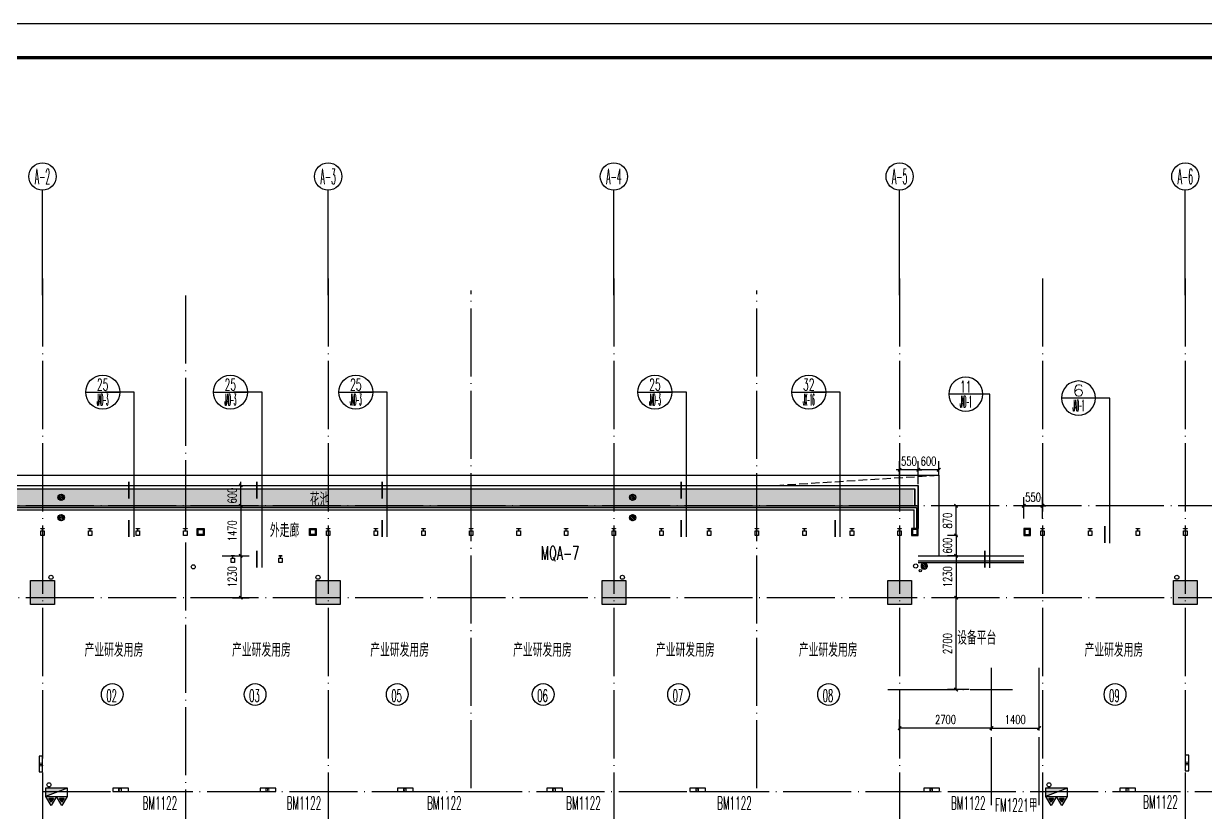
# Model space of a CAD drawing. Extents: x 1980812 to 2578970, y -669191 to 284498.
# Drawn here: x 2002612 to 2037356, y -233941 to -210760 of the extents above; entities that cross this region are included whole.
import ezdxf
from ezdxf.enums import TextEntityAlignment as Align

# ---------------------------------------------------------------- set-up
doc = ezdxf.new("R2010")
doc.units = 0
doc.header["$LTSCALE"] = 1000
doc.header["$MEASUREMENT"] = 0
doc.linetypes.add('DASH', pattern=[0.35, 0.25, -0.1])
doc.linetypes.add('DOTE', pattern=[2.42, 2, -0.2, 0.02, -0.2])
for name, color, linetype in [('0-文字（防火门)', 22, 'Continuous'), ('A-FLOR-LAND', 74, 'Continuous'), ('AXIS', 3, 'Continuous'), ('AXIS_TEXT', 7, 'Continuous'), ('COLU', 6, 'Continuous'), ('COLU_HATCH', 251, 'Continuous'), ('CURTWALL', 2, 'Continuous'), ('dote', 1, 'DOTE'), ('DQ-L', 2, 'Continuous'), ('DQ2', 2, 'Continuous'), ('EQUIP_地漏', 255, 'Continuous'), ('EQUIP_消火栓', 255, 'Continuous'), ('HANDRAIL', 3, 'Continuous'), ('TK', 1, 'Continuous'), ('VALVE_喷淋', 255, 'Continuous'), ('VPIPE-喷淋', 220, 'Continuous'), ('VPIPE-废水', 30, 'Continuous'), ('VPIPE-消防', 20, 'Continuous'), ('VPIPE-雨水', 140, 'Continuous'), ('WINDOW', 2, 'Continuous'), ('幕墙编号', 14, 'Continuous'), ('房号', 231, 'Continuous'), ('房间名称', 7, 'Continuous'), ('栏杆', 143, 'Continuous'), ('看线', 66, 'Continuous'), ('窗户分隔', 133, 'Continuous'), ('节点', 3, 'Continuous'), ('详细尺寸', 11, 'Continuous'), ('详细标注', 231, 'Continuous'), ('门窗编号', 56, 'Continuous'), ('门窗编号（回迁图纸）', 56, 'Continuous')]:
    doc.layers.add(name, color=color, linetype=linetype)
doc.styles.add('_TCH_AXIS', font='COMPLEX', dxfattribs={"bigfont": 'GBCBIG'})
doc.styles.add('_TCH_DIM_T3', font='SIMPLEX', dxfattribs={"width": 0.705882, "bigfont": 'GBCBIG'})
doc.styles.add('COMP', font='COMPLEX.shx', dxfattribs={"bigfont": 'hztxt'})
doc.styles.add('COMPLEX', font='COMPLEX')
doc.styles.add('D8', font='txtw.shx', dxfattribs={"width": 0.7, "bigfont": 'hztxtw.shx'})
doc.styles.add('HZTXTW', font='txtw.shx', dxfattribs={"width": 0.6, "bigfont": 'hztxtw.shx'})
doc.dimstyles.new('_TCH_ARCH&&100', dxfattribs={"dimtxt": 255, "dimasz": 100, "dimexe": 250, "dimexo": 300, "dimgap": 122.5, "dimtad": 1, "dimdec": 0, "dimzin": 0, "dimdsep": 46, "dimtxsty": '_TCH_DIM_T3', "dimblk": 'ARCHTICK', "dimcen": 0.09, "dimclrt": 7, "dimazin": 2, "dimtfac": 1, "dimtdec": 0, "dimtix": 1, "dimtmove": 2, "dimatfit": 3, "dimfxl": 1, "dimtolj": 1, "dimtzin": 0, "dimarcsym": 0})

# ---------------------------------------------------------------- blocks, each defined once
blk = doc.blocks.new('_index')
blk.add_line((-0.5, 0), (0.5, 0))
blk.add_circle((0, 0), 0.5)
at = {"style": 'COMP'}
for tag, width, p, p2 in [('1', 2.333333, (-0.17, 0.05), (0.17, 0.05)), ('-', 1.166667, (-0.17, -0.39), (0.17, -0.39))]:
    blk.add_attdef(tag, text='', height=0.34, dxfattribs=dict(at, width=width)).set_placement(p, p2, align=Align.FIT)
blk = doc.blocks.new('A$C18E54BEC')
at = {"layer": '房号'}
for centre in [(8552, -2845), (12751, -2845), (16930, -2845), (21221, -2845), (25201, -2845), (29613, -2845), (38033, -2845)]:
    blk.add_circle(centre, 320, dxfattribs=at)
at = {"layer": '房号', "style": 'HZTXTW', "width": 0.506757}
for s, p in [('02', (8377, -3059)), ('03', (12576, -3059)), ('05', (16755, -3059)), ('06', (21046, -3059)), ('07', (25026, -3059)), ('08', (29438, -3059)), ('09', (37858, -3059))]:
    blk.add_text(s, height=358.4, dxfattribs=at).set_placement(p)
blk = doc.blocks.new('A$C1FE24B19')
at = {"layer": '房间名称', "style": 'HZTXTW', "width": 0.6}
for s, p in [('设备平台', (33967, -1180)), ('产业研发用房', (8600, -1537)), ('产业研发用房', (12938, -1537)), ('产业研发用房', (17000, -1537)), ('产业研发用房', (21200, -1537)), ('产业研发用房', (25400, -1537)), ('产业研发用房', (29600, -1537)), ('产业研发用房', (38000, -1537))]:
    blk.add_text(s, height=400, rotation=0.0006, dxfattribs=at).set_placement(p, align=Align.MIDDLE_CENTER)
blk = doc.blocks.new('_ArchTick')
at = {"color": 0, "linetype": 'ByBlock', "const_width": 0.4}
blk.add_lwpolyline([(-0.5, -0.5), (0.5, 0.5)], dxfattribs=at)
blk = doc.blocks.new('*D1614')
at = {"layer": 'Defpoints', "color": 0, "transparency": 16777216}
for p in [(11785, 1230), (11785, 0), (12329, 0)]:
    blk.add_point(p, dxfattribs=at)
at = {"layer": '详细标注', "color": 0, "lineweight": -2, "transparency": 16777216}
for p, q in [((12085, 1230), (12579, 1230)), ((12329, 1230), (12329, 0)), ((12085, 0), (12579, 0))]:
    blk.add_line(p, q, dxfattribs=at)
at = {"layer": '详细标注', "color": 0, "lineweight": -2, "transparency": 16777216, "xscale": 100, "yscale": 100, "zscale": 100}
for p, rotation in [((12329, 1230), 90), ((12329, 0), 270)]:
    blk.add_blockref('_ArchTick', p, dxfattribs=dict(at, rotation=rotation))
at = {"layer": '详细标注', "color": 7, "transparency": 16777216, "insert": (12079, 615), "char_height": 255, "attachment_point": 5, "rotation": 90, "style": '_TCH_DIM_T3'}
blk.add_mtext('\\A1;1230', dxfattribs=at)
blk = doc.blocks.new('*D1647')
at = {"layer": 'Defpoints', "color": 0, "transparency": 16777216}
for p in [(32250, 3761), (32250, 3300), (32850, 3300)]:
    blk.add_point(p, dxfattribs=at)
at = {"layer": '详细标注', "color": 0, "lineweight": -2, "transparency": 16777216}
for p, q in [((32250, 3600), (32250, 4011)), ((32850, 3600), (32850, 4011)), ((32850, 3761), (32250, 3761))]:
    blk.add_line(p, q, dxfattribs=at)
at = {"layer": '详细标注', "color": 0, "lineweight": -2, "transparency": 16777216, "xscale": 100, "yscale": 100, "zscale": 100}
for p, rotation in [((32250, 3761), 180.0000000022317), ((32850, 3761), 2.231734796964702e-09)]:
    blk.add_blockref('_ArchTick', p, dxfattribs=dict(at, rotation=rotation))
at = {"layer": '详细标注', "color": 7, "transparency": 16777216, "insert": (32550, 4011), "char_height": 255, "attachment_point": 5, "rotation": 0, "style": '_TCH_DIM_T3'}
blk.add_mtext('\\A1;600', dxfattribs=at)
blk = doc.blocks.new('*D1615')
at = {"layer": 'Defpoints', "color": 0, "transparency": 16777216}
for p in [(31700, 3761), (31700, 3040), (32250, 3040)]:
    blk.add_point(p, dxfattribs=at)
at = {"layer": '详细标注', "color": 0, "lineweight": -2, "transparency": 16777216}
for p, q in [((31700, 3340), (31700, 4011)), ((32250, 3340), (32250, 4011)), ((31700, 3761), (31600, 3761)), ((32250, 3761), (31700, 3761)), ((32250, 3761), (32350, 3761))]:
    blk.add_line(p, q, dxfattribs=at)
at = {"layer": '详细标注', "color": 0, "lineweight": -2, "transparency": 16777216, "xscale": 100, "yscale": 100, "zscale": 100}
for p, rotation in [((31700, 3761), 4.459900996535402e-09), ((32250, 3761), 180.0000000044599)]:
    blk.add_blockref('_ArchTick', p, dxfattribs=dict(at, rotation=rotation))
at = {"layer": '详细标注', "color": 7, "transparency": 16777216, "insert": (31975, 4011), "char_height": 255, "attachment_point": 5, "rotation": 0, "style": '_TCH_DIM_T3'}
blk.add_mtext('\\A1;550', dxfattribs=at)
blk = doc.blocks.new('*D1616')
at = {"layer": 'Defpoints', "color": 0, "transparency": 16777216}
for p in [(33360, 2700), (33704, 2700), (33704, 1830)]:
    blk.add_point(p, dxfattribs=at)
at = {"layer": '详细标注', "color": 0, "lineweight": -2, "transparency": 16777216}
for p, q in [((33404, 2700), (33110, 2700)), ((33360, 1830), (33360, 2700)), ((33404, 1830), (33110, 1830))]:
    blk.add_line(p, q, dxfattribs=at)
at = {"layer": '详细标注', "color": 0, "lineweight": -2, "transparency": 16777216, "xscale": 100, "yscale": 100, "zscale": 100}
for p, rotation in [((33360, 2700), 90), ((33360, 1830), 270)]:
    blk.add_blockref('_ArchTick', p, dxfattribs=dict(at, rotation=rotation))
at = {"layer": '详细标注', "color": 7, "transparency": 16777216, "insert": (33110, 2265), "char_height": 255, "attachment_point": 5, "rotation": 90, "style": '_TCH_DIM_T3'}
blk.add_mtext('\\A1;870', dxfattribs=at)
blk = doc.blocks.new('*D1617')
at = {"layer": 'Defpoints', "color": 0, "transparency": 16777216}
for p in [(33704, 1230), (33360, 0), (33704, 0)]:
    blk.add_point(p, dxfattribs=at)
at = {"layer": '详细标注', "color": 0, "lineweight": -2, "transparency": 16777216}
for p, q in [((33404, 1230), (33110, 1230)), ((33360, 1230), (33360, 0)), ((33404, 0), (33110, 0))]:
    blk.add_line(p, q, dxfattribs=at)
at = {"layer": '详细标注', "color": 0, "lineweight": -2, "transparency": 16777216, "xscale": 100, "yscale": 100, "zscale": 100}
for p, rotation in [((33360, 1230), 90), ((33360, 0), 270)]:
    blk.add_blockref('_ArchTick', p, dxfattribs=dict(at, rotation=rotation))
at = {"layer": '详细标注', "color": 7, "transparency": 16777216, "insert": (33110, 615), "char_height": 255, "attachment_point": 5, "rotation": 90, "style": '_TCH_DIM_T3'}
blk.add_mtext('\\A1;1230', dxfattribs=at)
blk = doc.blocks.new('*D1618')
at = {"layer": 'Defpoints', "color": 0, "transparency": 16777216}
for p in [(35900, 2700), (35350, 2030), (35900, 2030)]:
    blk.add_point(p, dxfattribs=at)
at = {"layer": '详细标注', "color": 0, "lineweight": -2, "transparency": 16777216}
for p, q in [((35350, 2330), (35350, 2950)), ((35900, 2330), (35900, 2950)), ((35350, 2700), (35250, 2700)), ((35350, 2700), (35900, 2700)), ((35900, 2700), (36000, 2700))]:
    blk.add_line(p, q, dxfattribs=at)
at = {"layer": '详细标注', "color": 0, "lineweight": -2, "transparency": 16777216, "xscale": 100, "yscale": 100, "zscale": 100}
blk.add_blockref('_ArchTick', (35350, 2700), dxfattribs=at)
at = {"layer": '详细标注', "color": 0, "lineweight": -2, "transparency": 16777216, "xscale": 100, "yscale": 100, "zscale": 100, "rotation": 180}
blk.add_blockref('_ArchTick', (35900, 2700), dxfattribs=at)
at = {"layer": '详细标注', "color": 7, "transparency": 16777216, "insert": (35625, 2950), "char_height": 255, "attachment_point": 5, "style": '_TCH_DIM_T3'}
blk.add_mtext('\\A1;550', dxfattribs=at)
blk = doc.blocks.new('*D1620')
at = {"layer": 'Defpoints', "color": 0, "transparency": 16777216}
for p in [(11485, 3300), (12329, 3300), (11485, 2700)]:
    blk.add_point(p, dxfattribs=at)
at = {"layer": '详细标注', "color": 0, "lineweight": -2, "transparency": 16777216}
for p, q in [((11785, 3300), (12579, 3300)), ((12329, 3300), (12329, 3400)), ((12329, 2700), (12329, 3300)), ((11785, 2700), (12579, 2700)), ((12329, 2700), (12329, 2600))]:
    blk.add_line(p, q, dxfattribs=at)
at = {"layer": '详细标注', "color": 0, "lineweight": -2, "transparency": 16777216, "xscale": 100, "yscale": 100, "zscale": 100}
for p, rotation in [((12329, 3300), 270), ((12329, 2700), 90)]:
    blk.add_blockref('_ArchTick', p, dxfattribs=dict(at, rotation=rotation))
at = {"layer": '详细标注', "color": 7, "transparency": 16777216, "insert": (12079, 3000), "char_height": 255, "attachment_point": 5, "rotation": 90, "style": '_TCH_DIM_T3'}
blk.add_mtext('\\A1;600', dxfattribs=at)
blk = doc.blocks.new('*D1621')
at = {"layer": 'Defpoints', "color": 0, "transparency": 16777216}
for p in [(11485, 2700), (11485, 1230), (12329, 1230)]:
    blk.add_point(p, dxfattribs=at)
at = {"layer": '详细标注', "color": 0, "lineweight": -2, "transparency": 16777216}
for p, q in [((11785, 2700), (12579, 2700)), ((12329, 2700), (12329, 1230)), ((11785, 1230), (12579, 1230))]:
    blk.add_line(p, q, dxfattribs=at)
at = {"layer": '详细标注', "color": 0, "lineweight": -2, "transparency": 16777216, "xscale": 100, "yscale": 100, "zscale": 100}
for p, rotation in [((12329, 2700), 90), ((12329, 1230), 270)]:
    blk.add_blockref('_ArchTick', p, dxfattribs=dict(at, rotation=rotation))
at = {"layer": '详细标注', "color": 7, "transparency": 16777216, "insert": (12079, 1965), "char_height": 255, "attachment_point": 5, "rotation": 90, "style": '_TCH_DIM_T3'}
blk.add_mtext('\\A1;1470', dxfattribs=at)
blk = doc.blocks.new('*D1636')
at = {"layer": 'Defpoints', "color": 0, "transparency": 16777216}
for p in [(35800, -3832), (34400, -4200), (35800, -4200)]:
    blk.add_point(p, dxfattribs=at)
at = {"layer": '房号', "color": 0, "lineweight": -2, "transparency": 16777216}
for p, q in [((34400, -3900), (34400, -3582)), ((35800, -3900), (35800, -3582)), ((34400, -3832), (35800, -3832))]:
    blk.add_line(p, q, dxfattribs=at)
at = {"layer": '房号', "color": 0, "lineweight": -2, "transparency": 16777216, "xscale": 100, "yscale": 100, "zscale": 100, "rotation": 180}
blk.add_blockref('_ArchTick', (34400, -3832), dxfattribs=at)
at = {"layer": '房号', "color": 0, "lineweight": -2, "transparency": 16777216, "xscale": 100, "yscale": 100, "zscale": 100}
blk.add_blockref('_ArchTick', (35800, -3832), dxfattribs=at)
at = {"layer": '房号', "color": 7, "transparency": 16777216, "insert": (35100, -3582), "char_height": 255, "attachment_point": 5, "style": '_TCH_DIM_T3'}
blk.add_mtext('\\A1;1400', dxfattribs=at)
blk = doc.blocks.new('*D1637')
at = {"layer": 'Defpoints', "color": 0, "transparency": 16777216}
for p in [(33360, 0), (34045, 0), (34045, -2700)]:
    blk.add_point(p, dxfattribs=at)
at = {"layer": '房号', "color": 0, "lineweight": -2, "transparency": 16777216}
for p, q in [((33745, 0), (33110, 0)), ((33360, -2700), (33360, 0)), ((33745, -2700), (33110, -2700))]:
    blk.add_line(p, q, dxfattribs=at)
at = {"layer": '房号', "color": 0, "lineweight": -2, "transparency": 16777216, "xscale": 100, "yscale": 100, "zscale": 100}
for p, rotation in [((33360, 0), 90), ((33360, -2700), 270)]:
    blk.add_blockref('_ArchTick', p, dxfattribs=dict(at, rotation=rotation))
at = {"layer": '房号', "color": 7, "transparency": 16777216, "insert": (33110, -1350), "char_height": 255, "attachment_point": 5, "rotation": 90, "style": '_TCH_DIM_T3'}
blk.add_mtext('\\A1;2700', dxfattribs=at)
blk = doc.blocks.new('*D1640')
at = {"layer": 'Defpoints', "color": 0, "transparency": 16777216}
for p in [(31700, -3832), (31700, -4200), (34400, -4200)]:
    blk.add_point(p, dxfattribs=at)
at = {"layer": '房号', "color": 0, "lineweight": -2, "transparency": 16777216}
for p, q in [((31700, -3900), (31700, -3582)), ((34400, -3900), (34400, -3582)), ((34400, -3832), (31700, -3832))]:
    blk.add_line(p, q, dxfattribs=at)
at = {"layer": '房号', "color": 0, "lineweight": -2, "transparency": 16777216, "xscale": 100, "yscale": 100, "zscale": 100}
for p, rotation in [((31700, -3832), 180.0000000048963), ((34400, -3832), 4.89632334677026e-09)]:
    blk.add_blockref('_ArchTick', p, dxfattribs=dict(at, rotation=rotation))
at = {"layer": '房号', "color": 7, "transparency": 16777216, "insert": (33050, -3582), "char_height": 255, "attachment_point": 5, "rotation": 0, "style": '_TCH_DIM_T3'}
blk.add_mtext('\\A1;2700', dxfattribs=at)
blk = doc.blocks.new('*D1641')
at = {"layer": 'Defpoints', "color": 0, "transparency": 16777216}
for p in [(33704, 1830), (33360, 1230), (33704, 1230)]:
    blk.add_point(p, dxfattribs=at)
at = {"layer": '详细标注', "color": 0, "lineweight": -2, "transparency": 16777216}
for p, q in [((33404, 1830), (33110, 1830)), ((33360, 1830), (33360, 1930)), ((33360, 1830), (33360, 1230)), ((33404, 1230), (33110, 1230)), ((33360, 1230), (33360, 1130))]:
    blk.add_line(p, q, dxfattribs=at)
at = {"layer": '详细标注', "color": 0, "lineweight": -2, "transparency": 16777216, "xscale": 100, "yscale": 100, "zscale": 100}
for p, rotation in [((33360, 1830), 270), ((33360, 1230), 90)]:
    blk.add_blockref('_ArchTick', p, dxfattribs=dict(at, rotation=rotation))
at = {"layer": '详细标注', "color": 7, "transparency": 16777216, "insert": (33110, 1530), "char_height": 255, "attachment_point": 5, "rotation": 90, "style": '_TCH_DIM_T3'}
blk.add_mtext('\\A1;600', dxfattribs=at)
blk = doc.blocks.new('18~23层墙柱')
at = {"layer": 'COLU_HATCH'}
h = blk.add_hatch(color=256, dxfattribs=at)
h.dxf.hatch_style = 1
h.paths.add_polyline_path([(6150, 23800), (6850, 23800), (6850, 23100), (6150, 23100)])
h = blk.add_hatch(color=256, dxfattribs=at)
h.dxf.hatch_style = 1
h.paths.add_polyline_path([(14550, 23800), (15250, 23800), (15250, 23100), (14550, 23100)])
h = blk.add_hatch(color=256, dxfattribs=at)
h.dxf.hatch_style = 1
h.paths.add_polyline_path([(22950, 23800), (23650, 23800), (23650, 23100), (22950, 23100)])
h = blk.add_hatch(color=256, dxfattribs=at)
h.dxf.hatch_style = 1
h.paths.add_polyline_path([(31350, 23800), (32050, 23800), (32050, 23100), (31350, 23100)])
h = blk.add_hatch(color=256, dxfattribs=at)
h.dxf.hatch_style = 1
h.paths.add_polyline_path([(39750, 23800), (40450, 23800), (40450, 23100), (39750, 23100)])
at = {"layer": 'COLU'}
for points in [[(6150, 23800), (6850, 23800), (6850, 23100), (6150, 23100)], [(14550, 23800), (15250, 23800), (15250, 23100), (14550, 23100)], [(22950, 23800), (23650, 23800), (23650, 23100), (22950, 23100)], [(31350, 23800), (32050, 23800), (32050, 23100), (31350, 23100)], [(39750, 23800), (40450, 23800), (40450, 23100), (39750, 23100)]]:
    blk.add_lwpolyline(points, close=True, dxfattribs=at)
blk = doc.blocks.new('灭火器')
at = {"layer": 'VALVE_喷淋'}
for points in [[(-87, 50), (-156, 170), (-225, 50)], [(225, 50), (156, 170), (87, 50)]]:
    blk.add_hatch(color=8, dxfattribs=at).paths.add_polyline_path(points)
at = {"layer": 'EQUIP_消火栓'}
for p, q in [((-156, 270), (-312, 0)), ((-156, 170), (-225, 50)), ((-225, 50), (-87, 50)), ((0, 0), (-156, 270)), ((-87, 50), (-156, 170)), ((156, 270), (0, 0)), ((0, 0), (312, 0)), ((156, 170), (87, 50)), ((87, 50), (225, 50)), ((312, 0), (156, 270)), ((225, 50), (156, 170)), ((-312, 0), (0, 0))]:
    blk.add_line(p, q, dxfattribs=at)
blk = doc.blocks.new('$TwtSys$00000434')
for p, q in [((-0.5, 0.5), (-0.5, -0.5)), ((-0.5, -0.5), (0.5, 0.5)), ((0.5, 0.5), (-0.5, 0.5)), ((0.5, -0.5), (0.5, 0.5)), ((-0.5, -0.5), (0.5, -0.5))]:
    blk.add_line(p, q)
blk.add_solid([(0.5, -0.5), (0.5, 0.5), (-0.5, -0.5)])
blk = doc.blocks.new('$TwtSys$00000141')
for p, q in [((-94, 8), (-10, 92)), ((-94, 8), (-10, 92)), ((-87, -35), (35, 87)), ((-87, -35), (35, 87)), ((-66, -66), (66, 66)), ((-66, -66), (66, 66)), ((-32, -87), (88, 33)), ((-32, -87), (88, 33)), ((11, -92), (92, -11)), ((11, -92), (92, -11))]:
    blk.add_line(p, q)
blk.add_circle((0, 0), 94)
blk.add_circle((0, 0), 94)
blk = doc.blocks.new('A$C2E4B453C')
at = {"layer": 'VPIPE-喷淋', "linetype": 'Continuous'}
blk.add_circle((32308, 796), 36, dxfattribs=at)
at = {"layer": 'VPIPE-废水', "linetype": 'Continuous'}
for centre in [(10932, 906), (32173, 930), (14600, 600)]:
    blk.add_circle(centre, 60, dxfattribs=at)
at = {"layer": 'VPIPE-消防', "linetype": 'Continuous'}
for centre in [(6690, -5500), (36090, -5500)]:
    blk.add_circle(centre, 60, dxfattribs=at)
at = {"layer": 'VPIPE-雨水', "linetype": 'Continuous'}
for centre in [(6750, 600), (23550, 600), (39850, 600)]:
    blk.add_circle(centre, 60, dxfattribs=at)
at = {"layer": 'EQUIP_地漏', "rotation": 270}
for p in [(7050, 2949), (23850, 2949), (7050, 2350), (23850, 2350)]:
    blk.add_blockref('$TwtSys$00000141', p, dxfattribs=at)
at = {"layer": 'EQUIP_地漏', "xscale": -1, "rotation": 2.75409889306359e-09}
blk.add_blockref('$TwtSys$00000141', (32423, 930), dxfattribs=at)
at = {"layer": 'EQUIP_消火栓', "xscale": 650, "yscale": 239.9999999999999, "zscale": 650, "rotation": 179.9999984285999}
for p in [(6915, -5720), (36315, -5720)]:
    blk.add_blockref('$TwtSys$00000434', p, dxfattribs=at)
at = {"layer": 'EQUIP_消火栓', "xscale": -1, "rotation": 180}
for p in [(6915, -5840), (36315, -5840)]:
    blk.add_blockref('灭火器', p, dxfattribs=at)
blk = doc.blocks.new('DQ-EL-D1')
at = {"layer": 'DQ2'}
blk.add_lwpolyline([(-230, -50), (230, -50), (230, 50), (-230, 50)], close=True, dxfattribs=at)
at = {"layer": 'DQ2', "style": 'D8', "width": 0.7}
blk.add_text('D1', height=80, dxfattribs=at).set_placement((-8, 0), align=Align.MIDDLE)
blk = doc.blocks.new('A$C59A97BA9')
at = {"layer": 'DQ-L', "rotation": 90}
for p in [(6450, -4887), (40150, -4856), (6450, -18621), (10650, -18605), (40150, -18592)]:
    blk.add_blockref('DQ-EL-D1', p, dxfattribs=at)
at = {"layer": 'DQ-L'}
for p in [(8794, -5650), (13127, -5650), (17168, -5650), (21554, -5650), (25763, -5650), (32640, -5650), (38409, -5650), (8168, -7650), (38534, -7650), (38534, -11900), (8726, -16050), (17247, -18050), (21580, -18050), (25615, -18050), (29812, -18050), (33806, -18050), (38387, -18050)]:
    blk.add_blockref('DQ-EL-D1', p, dxfattribs=at)
blk = doc.blocks.new('sthnsth')
at = {"layer": '门窗编号（回迁图纸）', "style": 'HZTXTW', "width": 0.5}
blk.add_text('BM1122', height=380, dxfattribs=at).set_placement((2008429, 252506))
blk = doc.blocks.new('strhsthst')
at = {"layer": '门窗编号'}
for p in [(27098, -486333), (-2320, -486363), (1915, -486363), (6043, -486363), (10134, -486363), (14573, -486363), (21447, -486363)]:
    blk.add_blockref('sthnsth', p, dxfattribs=at)
blk = doc.blocks.new('竖梃0903')
at = {"layer": '窗户分隔'}
blk.add_line((115028288, 22648046), (115028222, 22648046), dxfattribs=at)
for points in [[(115028222, 22648096), (115028225, 22648096), (115028225, 22647996), (115028222, 22647996)], [(115028288, 22648096), (115028422, 22648096), (115028422, 22647996), (115028288, 22647996)]]:
    blk.add_lwpolyline(points, close=True, dxfattribs=at)
blk = doc.blocks.new('_AXISO')
blk.add_circle((0, 0), 0.5)
at = {"layer": 'AXIS_TEXT', "style": 'COMPLEX', "width": 1.041667}
blk.add_attdef('A', text='', height=0.56, dxfattribs=at).set_placement((-0.25, -0.28), (0.25, -0.28), align=Align.FIT)
blk = doc.blocks.new('A$C6EFC6619')
at = {"layer": 'A-FLOR-LAND'}
h = blk.add_hatch(dxfattribs=at)
h.set_pattern_fill('GRASS', color=256, scale=50)
h.set_pattern_definition([(90, (-2815930.77, 595573.96), (-99.7795475, 99.7795475), [26.458066, -173.101015]), (45, (-2815930.77, 595573.96), (-99.7796155, 99.7796155), [26.458066, -114.651615]), (135, (-2815930.77, 595573.96), (-99.7796155, -99.7796155), [26.458066, -114.651615])])
h.paths.add_polyline_path([(32100, 3200), (32100, 2700), (-2800, 2700), (-2800, -18250), (-3300, -18250), (-3300, 3200)])
at = {"layer": 'CURTWALL'}
blk.add_line((-3700, 3600), (32850, 3600), dxfattribs=at)
for points in [[(11250, 1830), (11050, 1830), (11050, 2030), (11250, 2030)], [(11220, 1860), (11080, 1860), (11080, 2000), (11220, 2000)], [(14550, 1830), (14350, 1830), (14350, 2030), (14550, 2030)], [(14520, 1860), (14380, 1860), (14380, 2000), (14520, 2000)], [(32250, 2030), (32050, 2030), (32050, 1830), (32250, 1830)], [(32220, 2000), (32080, 2000), (32080, 1860), (32220, 1860)], [(35550, 2030), (35350, 2030), (35350, 1830), (35550, 1830)], [(35520, 2000), (35380, 2000), (35380, 1860), (35520, 1860)]]:
    blk.add_lwpolyline(points, close=True, dxfattribs=at)
at = {"layer": 'dote'}
for p, q in [((34400, -6098.4), (34400, -2060.9)), ((35800, -6098.4), (35800, -2060.9)), ((31355.7, -2700), (35021.7, -2700)), ((6500, -5700), (53206.2, -5700))]:
    blk.add_line(p, q, dxfattribs=at)
at = {"layer": 'HANDRAIL'}
for p, q in [((32250, 1230), (35350, 1230)), ((32250, 1080), (35350, 1080)), ((32250, 1030), (35350, 1030))]:
    blk.add_line(p, q, dxfattribs=at)
at = {"layer": '栏杆'}
for p, q in [((-2800, 2700), (32250, 2700)), ((-2750, 2650), (32200, 2650)), ((-2680, 2580), (32130, 2580)), ((32130, 2030), (32130, 2580)), ((32200, 2650), (32200, 2030)), ((32250, 2700), (32250, 2030)), ((32250, 2030), (32250, 2700))]:
    blk.add_line(p, q, dxfattribs=at)
at = {"layer": '看线', "color": 2, "linetype": 'DASH'}
blk.add_line((28050, 3300), (32850, 3600), dxfattribs=at)
at = {"layer": '看线', "color": 2}
blk.add_line((32850, 3600), (32850, 1230), dxfattribs=at)
at = {"layer": '看线'}
for p, q in [((-3400, 3300), (32250, 3300)), ((-3300, 3200), (32150, 3200)), ((32150, 3200), (32150, 2700)), ((32150, 2700), (32150, 3200)), ((32250, 3300), (32250, 2700)), ((32250, 2700), (32250, 3300))]:
    blk.add_line(p, q, dxfattribs=at)
at = {"layer": '0-文字（防火门)', "style": 'HZTXTW', "width": 0.5}
blk.add_text('FM1221甲', height=380, dxfattribs=at).set_placement((34505.3, -6285.6))
at = {"layer": '房号'}
for p1, p2, distance, picture, middle in [((34045.2, -2700), (34045.2, 0), 685, '*D1637', (33110.2, -1350)), ((34400, -4200), (31700, -4200), -367.6, '*D1640', (33050, -3582.4)), ((34400, -4200), (35800, -4200), 367.6, '*D1636', (35100, -3582.4))]:
    dim = blk.add_aligned_dim(p1=p1, p2=p2, distance=distance, dimstyle='_TCH_ARCH&&100', override={"dimfxl": 150}, dxfattribs=at)
    dim.commit()
    dim.dimension.update_dxf_attribs({"geometry": picture, "text_midpoint": middle})
at = {"layer": '详细标注'}
for p1, p2, distance, picture, middle in [((32250, 3040.3), (31700, 3040.3), -720.6, '*D1615', (31975, 4010.8)), ((11484.7, 2700), (11484.7, 3300), -844.5, '*D1620', (12079.2, 3000)), ((35350, 2030), (35900, 2030), 670, '*D1618', (35625, 2950)), ((11484.7, 2700), (11484.7, 1230), 844.5, '*D1621', (12079.2, 1965)), ((33703.7, 1830), (33703.7, 2700), 343.5, '*D1616', (33110.2, 2265)), ((33703.7, 1830), (33703.7, 1230), -343.5, '*D1641', (33110.2, 1530)), ((11784.7, 1230), (11784.7, 0), 544.5, '*D1614', (12079.2, 615)), ((33703.7, 1230), (33703.7, 0), -343.5, '*D1617', (33110.2, 615))]:
    dim = blk.add_aligned_dim(p1=p1, p2=p2, distance=distance, dimstyle='_TCH_ARCH&&100', dxfattribs=at)
    dim.commit()
    dim.dimension.update_dxf_attribs({"geometry": picture, "text_midpoint": middle})
dim = blk.add_linear_dim(base=(32250, 3760.8), p1=(32850, 3300), p2=(32250, 3300), angle=180, dimstyle='_TCH_ARCH&&100', dxfattribs=at)
dim.commit()
dim.dimension.update_dxf_attribs({"geometry": '*D1647', "text_midpoint": (32550, 4010.8), "dimtype": 129})

msp = doc.modelspace()

# ---------------------------------------------------------------- linework, layer by layer
at = {"layer": 'AXIS'}
for p, q in [((2003166.5, -218744.7), (2003166.5, -215654)), ((2011566.5, -218744.7), (2011566.5, -215654)), ((2019966.5, -218744.7), (2019966.5, -215654)), ((2028366.5, -218744.7), (2028366.5, -215654)), ((2036766.5, -218744.7), (2036766.5, -215654))]:
    msp.add_line(p, q, dxfattribs=at)
at = {"layer": 'dote'}
for p, q in [((2003166.5, -218254), (2003166.5, -260354.9)), ((2011566.5, -218254), (2011566.5, -260354.9)), ((2019966.5, -218254), (2019966.5, -260354.9)), ((2028366.5, -218254), (2028366.5, -260354.9)), ((2032566.5, -218254), (2032566.5, -259356.2)), ((2036766.5, -218254), (2036766.5, -260354.9)), ((2007366.5, -218751), (2007366.5, -259426.7)), ((2015766.5, -233231.1), (2015766.5, -218600.2)), ((2024166.5, -233231.1), (2024166.5, -218600.2)), ((2053077.2, -224931.1), (1988210.3, -224931.1)), ((2053079.9, -227631.1), (1988213, -227631.1))]:
    msp.add_line(p, q, dxfattribs=at)
at = {"layer": 'TK'}
msp.add_lwpolyline([(1980812.3, -210760.3), (2064912.3, -210760.3), (2064912.3, -270160.3), (1980812.3, -270160.3)], close=True, dxfattribs=at)
at = {"layer": 'TK', "const_width": 100}
msp.add_lwpolyline([(2063912.3, -269160.3), (2063912.3, -211760.3), (1983312.3, -211760.3), (1983312.3, -269160.3)], close=True, dxfattribs=at)
at = {"layer": '节点'}
for p, q in [((2005858.4, -221591), (2005013.9, -221591)), ((2005858.4, -225847.8), (2005858.4, -221591)), ((2009622.4, -221591), (2008777.9, -221591)), ((2009622.4, -226746.8), (2009622.4, -221591)), ((2013301.6, -221591), (2012457.1, -221591)), ((2013301.6, -225847.8), (2013301.6, -221591)), ((2022096.6, -221591), (2021252.1, -221591)), ((2022096.6, -225847.8), (2022096.6, -221591)), ((2026618.9, -221591), (2025774.4, -221591)), ((2026618.9, -225847.8), (2026618.9, -221591)), ((2031018.6, -221649.6), (2030174.1, -221649.6)), ((2031018.6, -226752.4), (2031018.6, -221649.6)), ((2034546.6, -221763.1), (2033702.1, -221763.1)), ((2034546.6, -226028.9), (2034546.6, -221763.1))]:
    msp.add_line(p, q, dxfattribs=at)
at = {"layer": '节点', "ltscale": 0.5, "const_width": 50}
for points in [[(2005708.4, -224725.2), (2005708.4, -224225.2)], [(2009472.4, -224725.2), (2009472.4, -224225.2)], [(2013151.6, -224725.2), (2013151.6, -224225.2)], [(2021946.6, -224725.2), (2021946.6, -224225.2)], [(2005708.4, -225847.8), (2005708.4, -225347.8)], [(2013151.6, -225847.8), (2013151.6, -225347.8)], [(2021946.6, -225847.8), (2021946.6, -225347.8)], [(2026468.9, -225847.8), (2026468.9, -225347.8)], [(2034396.6, -226028.9), (2034396.6, -225528.9)], [(2009472.4, -226746.8), (2009472.4, -226246.8)], [(2030868.6, -226752.4), (2030868.6, -226252.4)]]:
    msp.add_lwpolyline(points, dxfattribs=at)

# ---------------------------------------------------------------- block references
at = {"layer": 'AXIS'}
ref = msp.add_blockref('_AXISO', (2003166.5, -215254), dxfattribs=dict(at, xscale=800, yscale=800, zscale=800))
ref.add_attrib('A', 'A-2', dxfattribs={"layer": 'AXIS_TEXT', "height": 452.55, "style": '_TCH_AXIS', "width": 0.344262}).set_placement((2002940.2, -215480.3), (2003392.8, -215480.3), align=Align.FIT)
ref = msp.add_blockref('_AXISO', (2011566.5, -215254), dxfattribs=dict(at, xscale=800, yscale=800, zscale=800))
ref.add_attrib('A', 'A-3', dxfattribs={"layer": 'AXIS_TEXT', "height": 452.55, "style": '_TCH_AXIS', "width": 0.344262}).set_placement((2011340.2, -215480.3), (2011792.8, -215480.3), align=Align.FIT)
ref = msp.add_blockref('_AXISO', (2019966.5, -215254), dxfattribs=dict(at, xscale=800, yscale=800, zscale=800))
ref.add_attrib('A', 'A-4', dxfattribs={"layer": 'AXIS_TEXT', "height": 452.55, "style": '_TCH_AXIS', "width": 0.333333}).set_placement((2019740.2, -215480.3), (2020192.8, -215480.3), align=Align.FIT)
ref = msp.add_blockref('_AXISO', (2028366.5, -215254), dxfattribs=dict(at, xscale=800, yscale=800, zscale=800))
ref.add_attrib('A', 'A-5', dxfattribs={"layer": 'AXIS_TEXT', "height": 452.55, "style": '_TCH_AXIS', "width": 0.344262}).set_placement((2028140.2, -215480.3), (2028592.8, -215480.3), align=Align.FIT)
ref = msp.add_blockref('_AXISO', (2036766.5, -215254), dxfattribs=dict(at, xscale=800, yscale=800, zscale=800))
ref.add_attrib('A', 'A-6', dxfattribs={"layer": 'AXIS_TEXT', "height": 452.55, "style": '_TCH_AXIS', "width": 0.344262}).set_placement((2036540.2, -215480.3), (2036992.8, -215480.3), align=Align.FIT)
at = {"layer": 'COLU'}
msp.add_blockref('18~23层墙柱', (1996666.5, -250931.1), dxfattribs=at)
at = {"layer": 'DQ-L'}
msp.add_blockref('A$C59A97BA9', (1996666.5, -227631.1), dxfattribs=at)
at = {"layer": 'EQUIP_地漏'}
msp.add_blockref('A$C2E4B453C', (1996666.5, -227631.1), dxfattribs=at)
at = {"layer": 'WINDOW', "rotation": 270}
for p in [(-20644879.3, 114802620.6), (-20643479.3, 114802620.6), (-20642079.3, 114802620.6), (-20640679.3, 114802620.6), (-20636479.3, 114802620.6), (-20635079.3, 114802620.6), (-20633679.3, 114802620.6), (-20632279.3, 114802620.6), (-20630879.3, 114802620.6), (-20629479.3, 114802620.6), (-20628079.3, 114802620.6), (-20626679.3, 114802620.6), (-20625279.3, 114802620.6), (-20623879.3, 114802620.6), (-20622479.3, 114802620.6), (-20621079.3, 114802620.6), (-20619679.3, 114802620.6), (-20615479.3, 114802620.6), (-20614079.3, 114802620.6), (-20612679.3, 114802620.6), (-20611279.3, 114802620.6), (-20639279.3, 114801820.6), (-20637879.3, 114801820.6)]:
    msp.add_blockref('竖梃0903', p, dxfattribs=at)
at = {"layer": '房号'}
msp.add_blockref('A$C18E54BEC', (1996666.5, -227631.1), dxfattribs=at)
at = {"layer": '房间名称'}
msp.add_blockref('A$C1FE24B19', (1996666.5, -227631.1), dxfattribs=at)
at = {"layer": '节点', "ltscale": 0.5}
ref = msp.add_blockref('_index', (2004936.1, -221591), dxfattribs=dict(at, xscale=1000.000000050349, yscale=1000.000000050349, zscale=1000.000000050349))
ref.add_attrib('1', '25', dxfattribs={"layer": '0', "height": 340, "rotation": 360, "style": 'COMP', "width": 0.617647}).set_placement((2004766.1, -221541), (2005106.1, -221541), align=Align.FIT)
ref.add_attrib('-', 'JAD-3', dxfattribs={"layer": '0', "height": 340, "style": 'COMP', "width": 0.214286}).set_placement((2004766.1, -221981), (2005106.1, -221981), align=Align.FIT)
ref = msp.add_blockref('_index', (2008690.1, -221591), dxfattribs=dict(at, xscale=1000.000000050349, yscale=1000.000000050349, zscale=1000.000000050349))
ref.add_attrib('1', '25', dxfattribs={"layer": '0', "height": 340, "rotation": 360, "style": 'COMP', "width": 0.617647}).set_placement((2008520.1, -221541), (2008860.1, -221541), align=Align.FIT)
ref.add_attrib('-', 'JAD-3', dxfattribs={"layer": '0', "height": 340, "style": 'COMP', "width": 0.214286}).set_placement((2008520.1, -221981), (2008860.1, -221981), align=Align.FIT)
ref = msp.add_blockref('_index', (2012379.3, -221591), dxfattribs=dict(at, xscale=1000.000000050349, yscale=1000.000000050349, zscale=1000.000000050349))
ref.add_attrib('1', '25', dxfattribs={"layer": '0', "height": 340, "rotation": 360, "style": 'COMP', "width": 0.617647}).set_placement((2012209.3, -221541), (2012549.3, -221541), align=Align.FIT)
ref.add_attrib('-', 'JAD-3', dxfattribs={"layer": '0', "height": 340, "style": 'COMP', "width": 0.214286}).set_placement((2012209.3, -221981), (2012549.3, -221981), align=Align.FIT)
ref = msp.add_blockref('_index', (2021174.3, -221591), dxfattribs=dict(at, xscale=1000.000000050349, yscale=1000.000000050349, zscale=1000.000000050349))
ref.add_attrib('1', '25', dxfattribs={"layer": '0', "height": 340, "rotation": 360, "style": 'COMP', "width": 0.617647}).set_placement((2021004.3, -221541), (2021344.3, -221541), align=Align.FIT)
ref.add_attrib('-', 'JAD-3', dxfattribs={"layer": '0', "height": 340, "style": 'COMP', "width": 0.214286}).set_placement((2021004.3, -221981), (2021344.3, -221981), align=Align.FIT)
ref = msp.add_blockref('_index', (2025696.7, -221591), dxfattribs=dict(at, xscale=1000.000000050349, yscale=1000.000000050349, zscale=1000.000000050349))
ref.add_attrib('1', '32', dxfattribs={"layer": '0', "height": 340, "rotation": 360, "style": 'COMP', "width": 0.636364}).set_placement((2025526.7, -221541), (2025866.7, -221541), align=Align.FIT)
ref.add_attrib('-', 'JX-16', dxfattribs={"layer": '0', "height": 340, "style": 'COMP', "width": 0.233333}).set_placement((2025526.7, -221981), (2025866.7, -221981), align=Align.FIT)
ref = msp.add_blockref('_index', (2030311.1, -221649.6), dxfattribs=dict(at, xscale=-1000.000000050349, yscale=1000.000000050349, zscale=1000.000000050349))
ref.add_attrib('1', '11', dxfattribs={"layer": '0', "height": 340, "style": 'COMP', "width": 0.875}).set_placement((2030141.1, -221599.6), (2030481.1, -221599.6), align=Align.FIT)
ref.add_attrib('-', 'JAD-1', dxfattribs={"layer": '0', "height": 340, "style": 'COMP', "width": 0.225806}).set_placement((2030141.1, -222039.6), (2030481.1, -222039.6), align=Align.FIT)
ref = msp.add_blockref('_index', (2033624.3, -221763.1), dxfattribs=dict(at, xscale=-1000.000000050349, yscale=1000.000000050349, zscale=1000.000000050349))
ref.add_attrib('1', '6', dxfattribs={"layer": '0', "height": 340, "style": 'COMP', "width": 1.5}).set_placement((2033454.3, -221713.1), (2033794.3, -221713.1), align=Align.FIT)
ref.add_attrib('-', 'JAD-1', dxfattribs={"layer": '0', "height": 340, "style": 'COMP', "width": 0.225806}).set_placement((2033454.3, -222153.1), (2033794.3, -222153.1), align=Align.FIT)
at = {"layer": '详细尺寸'}
msp.add_blockref('A$C6EFC6619', (1996666.5, -227631.1), dxfattribs=at)
at = {"layer": '门窗编号（回迁图纸）'}
msp.add_blockref('strhsthst', (0, 0), dxfattribs=at)

# ---------------------------------------------------------------- texts
at = {"layer": '幕墙编号', "style": 'HZTXTW', "width": 0.6}
msp.add_text('MQA-7', height=400, rotation=0.00057, dxfattribs=at).set_placement((2018377.7, -226319.2), align=Align.MIDDLE_CENTER)
at = {"layer": '房间名称', "style": 'HZTXTW', "width": 0.6}
for s, p in [('花池', (2011311.5, -224745.5)), ('外走廊', (2010283.7, -225653.6))]:
    msp.add_text(s, height=400, rotation=0.00057, dxfattribs=at).set_placement(p, align=Align.MIDDLE_CENTER)

doc.saveas('drawing.dxf')
